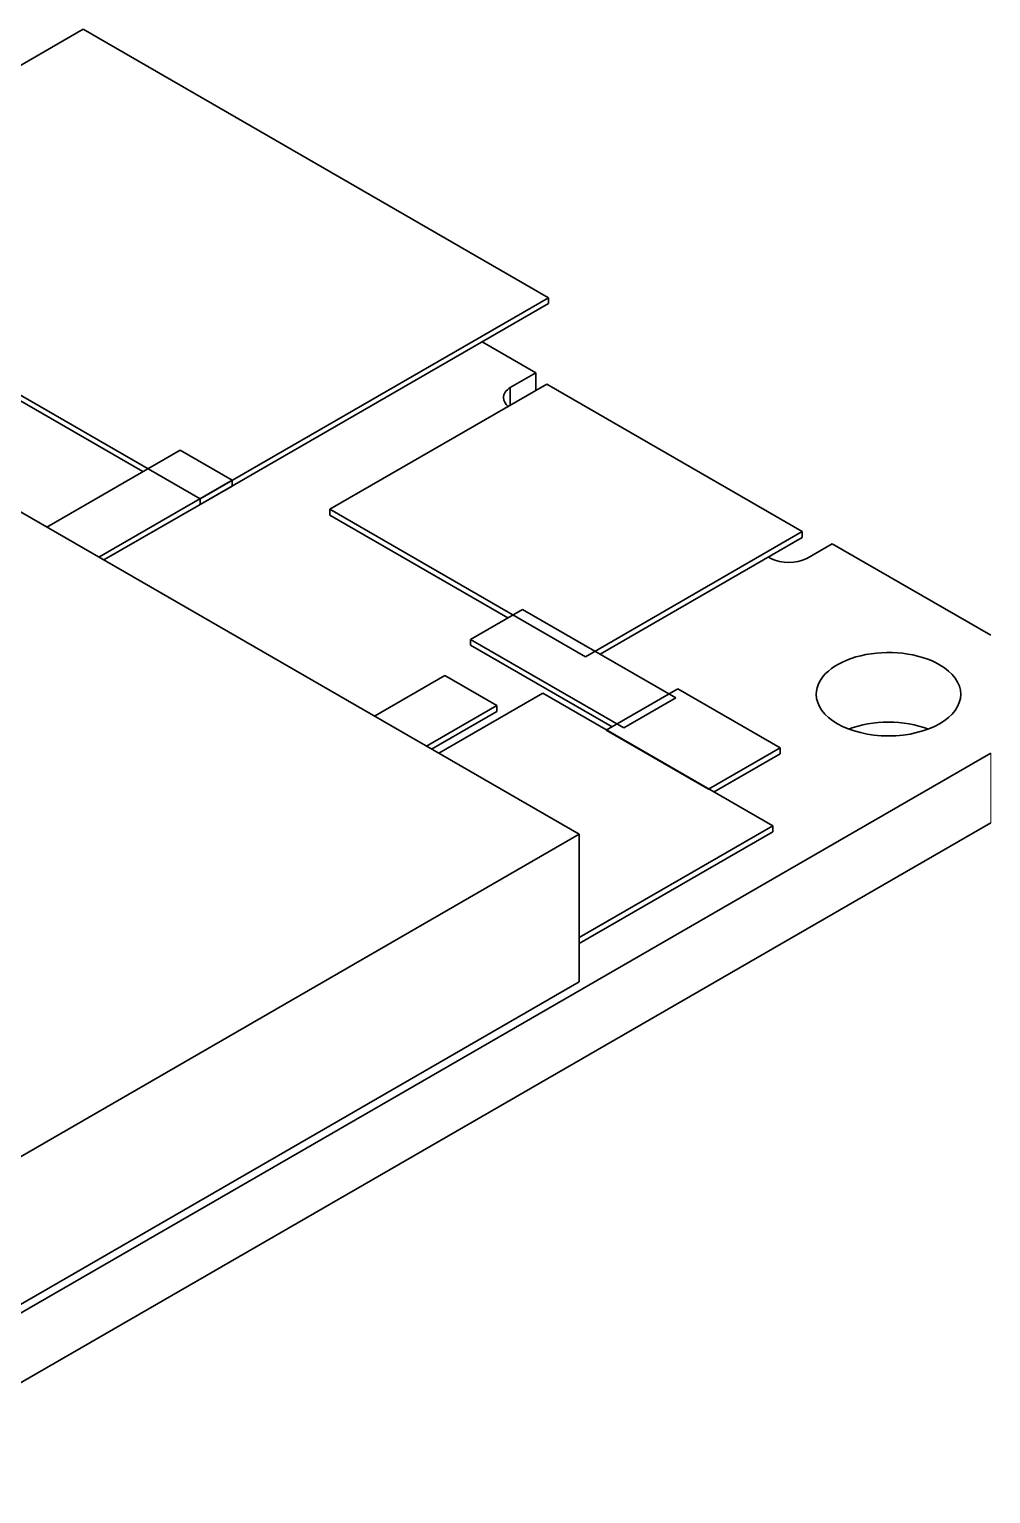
# Model space of a CAD drawing. Extents: x 468 to 804, y 295 to 621.
# Drawn here: x 741.63 to 754.93, y 490.56 to 510.83 of the extents above; entities that cross this region are included whole.
import ezdxf

# ---------------------------------------------------------------- set-up
doc = ezdxf.new("R2010")
doc.units = 0

msp = doc.modelspace()

# ---------------------------------------------------------------- linework, layer by layer
at = {"color": 7, "lineweight": 35, "ltscale": 0.13908}
for p, q in [((742.375, 510.829), (737.557, 508.047)), ((743.994, 504.331), (748.812, 507.112)), ((748.812, 507.031), (743.994, 504.249))]:
    msp.add_line(p, q, dxfattribs=at)
at = {"color": 7, "lineweight": 35, "ltscale": 0.185817}
for p, q in [((748.812, 507.112), (742.375, 510.829)), ((737.557, 508.047), (743.994, 504.331))]:
    msp.add_line(p, q, dxfattribs=at)
at = {"color": 7, "lineweight": 35, "ltscale": 0.459279}
msp.add_line((749.24, 499.686), (733.33, 508.871), dxfattribs=at)
at = {"color": 7, "lineweight": 35, "ltscale": 0.162956}
msp.add_line((743.202, 504.706), (737.557, 507.966), dxfattribs=at)
at = {"color": 7, "lineweight": 35, "ltscale": 0.002042}
for p, q in [((748.812, 507.112), (748.812, 507.031)), ((752.325, 503.876), (752.325, 503.794)), ((752.018, 500.882), (752.018, 500.8))]:
    msp.add_line(p, q, dxfattribs=at)
at = {"color": 7, "lineweight": 35, "ltscale": 0.021414}
msp.add_line((747.897, 506.503), (748.639, 506.075), dxfattribs=at)
at = {"color": 7, "lineweight": 35, "ltscale": 0.010206}
msp.add_line((748.639, 506.075), (748.285, 505.871), dxfattribs=at)
at = {"color": 7, "lineweight": 35, "ltscale": 0.006123}
msp.add_line((748.639, 506.075), (748.639, 505.83), dxfattribs=at)
at = {"color": 7, "lineweight": 35, "ltscale": 0.086594}
for p, q in [((748.789, 505.917), (745.79, 504.185)), ((749.325, 502.144), (752.325, 503.876))]:
    msp.add_line(p, q, dxfattribs=at)
at = {"color": 7, "lineweight": 35, "ltscale": 0.006124}
msp.add_line((748.285, 505.871), (748.285, 505.626), dxfattribs=at)
at = {"color": 7, "lineweight": 35, "ltscale": 0.102062}
for p, q in [((752.325, 503.876), (748.789, 505.917)), ((745.79, 504.185), (749.325, 502.144))]:
    msp.add_line(p, q, dxfattribs=at)
at = {"color": 7, "lineweight": 35, "ltscale": 0.053243}
msp.add_line((743.717, 505.004), (741.873, 503.939), dxfattribs=at)
at = {"color": 7, "lineweight": 35, "ltscale": 0.020756}
for p, q in [((744.436, 504.589), (743.717, 505.004)), ((748.099, 501.47), (747.38, 501.885)), ((749.855, 501.161), (750.574, 501.576))]:
    msp.add_line(p, q, dxfattribs=at)
at = {"color": 7, "lineweight": 35, "ltscale": 0.053244}
msp.add_line((742.592, 503.524), (744.436, 504.589), dxfattribs=at)
at = {"color": 7, "lineweight": 35, "ltscale": 0.002041}
for p, q in [((744.436, 504.589), (744.436, 504.507)), ((743.994, 504.331), (743.994, 504.249)), ((745.79, 504.185), (745.79, 504.103)), ((747.736, 502.384), (747.736, 502.302)), ((748.099, 501.47), (748.099, 501.388)), ((751.918, 499.803), (751.918, 499.722))]:
    msp.add_line(p, q, dxfattribs=at)
at = {"color": 7, "lineweight": 35, "ltscale": 0.051202}
msp.add_line((744.436, 504.507), (742.662, 503.483), dxfattribs=at)
at = {"color": 7, "lineweight": 35, "ltscale": 0.071068}
msp.add_line((748.252, 502.682), (745.79, 504.103), dxfattribs=at)
at = {"color": 7, "lineweight": 35, "ltscale": 0.080732}
msp.add_line((752.325, 503.794), (749.528, 502.179), dxfattribs=at)
at = {"color": 7, "lineweight": 35, "ltscale": 0.00102}
msp.add_line((751.856, 503.523), (751.891, 503.503), dxfattribs=at)
at = {"color": 7, "lineweight": 35, "ltscale": 0.010209}
msp.add_line((752.74, 503.707), (752.386, 503.503), dxfattribs=at)
at = {"color": 7, "lineweight": 35, "ltscale": 0.063278}
msp.add_line((752.74, 503.707), (754.932, 502.441), dxfattribs=at)
at = {"color": 7, "lineweight": 35, "ltscale": 0.020755}
msp.add_line((748.455, 502.799), (747.736, 502.384), dxfattribs=at)
at = {"color": 7, "lineweight": 35, "ltscale": 0.061171}
for p, q in [((750.574, 501.576), (748.455, 502.799)), ((747.736, 502.384), (749.855, 501.161))]:
    msp.add_line(p, q, dxfattribs=at)
at = {"color": 7, "lineweight": 35, "ltscale": 0.056509}
msp.add_line((749.693, 501.172), (747.736, 502.302), dxfattribs=at)
at = {"color": 7, "lineweight": 35, "ltscale": 0.028137}
msp.add_line((747.38, 501.885), (746.405, 501.322), dxfattribs=at)
at = {"color": 7, "lineweight": 35, "ltscale": 0.028578}
msp.add_line((750.604, 501.698), (749.614, 501.127), dxfattribs=at)
at = {"color": 7, "lineweight": 35, "ltscale": 0.040824}
msp.add_line((752.018, 500.882), (750.604, 501.698), dxfattribs=at)
at = {"color": 7, "lineweight": 35, "ltscale": 0.04161}
msp.add_line((748.736, 501.641), (747.295, 500.808), dxfattribs=at)
at = {"color": 7, "lineweight": 35, "ltscale": 0.091857}
msp.add_line((751.918, 499.803), (748.736, 501.641), dxfattribs=at)
at = {"color": 7, "lineweight": 35, "ltscale": 0.028136}
msp.add_line((747.124, 500.907), (748.099, 501.47), dxfattribs=at)
at = {"color": 7, "lineweight": 35, "ltscale": 0.026096}
msp.add_line((748.099, 501.388), (747.195, 500.866), dxfattribs=at)
at = {"color": 7, "lineweight": 35, "ltscale": 0.040826}
msp.add_line((749.614, 501.127), (751.029, 500.31), dxfattribs=at)
at = {"color": 7, "lineweight": 35, "ltscale": 0.028577}
msp.add_line((751.029, 500.31), (752.018, 500.882), dxfattribs=at)
at = {"color": 7, "lineweight": 35}
for p, q in [((734.426, 488.969), (754.932, 500.808)), ((734.426, 488.006), (754.932, 499.845))]:
    msp.add_line(p, q, dxfattribs=at)
at = {"color": 7, "lineweight": 35, "ltscale": 0.026362}
msp.add_line((752.018, 500.8), (751.105, 500.273), dxfattribs=at)
at = {"color": 7, "lineweight": 13, "ltscale": 0.024087}
msp.add_line((754.932, 500.808), (754.932, 499.845), dxfattribs=at)
at = {"color": 7, "lineweight": 35, "ltscale": 0.326599}
for p, q in [((737.926, 493.154), (749.24, 499.686)), ((749.24, 497.644), (737.926, 491.112))]:
    msp.add_line(p, q, dxfattribs=at)
at = {"color": 7, "lineweight": 35, "ltscale": 0.077333}
for p, q in [((749.24, 498.257), (751.918, 499.803)), ((751.918, 499.722), (749.24, 498.175))]:
    msp.add_line(p, q, dxfattribs=at)
at = {"color": 7, "lineweight": 35, "ltscale": 0.051031}
msp.add_line((749.24, 499.686), (749.24, 497.644), dxfattribs=at)
at = {"color": 7, "lineweight": 35}
for centre, major_axis, start_param, end_param in [((748.568, 505.728), (0.376, 0), 2.422731, 3.14155), ((748.568, 505.728), (0.376, 0), 3.14155, 3.726115), ((752.139, 503.666), (0.376, 0), 3.993565, 5.430972), ((753.518, 501.625), (1, 0), 0.785398, 3.141593), ((753.518, 501.625), (1, 0), 6.283185, 7.068583), ((753.518, 501.625), (1, 0), 3.141593, 6.283185), ((753.518, 500.661), (1, 0), 0.986872, 2.154722)]:
    msp.add_ellipse(centre, major_axis=major_axis, ratio=0.57735, start_param=start_param, end_param=end_param, dxfattribs=at)

doc.saveas('drawing.dxf')
